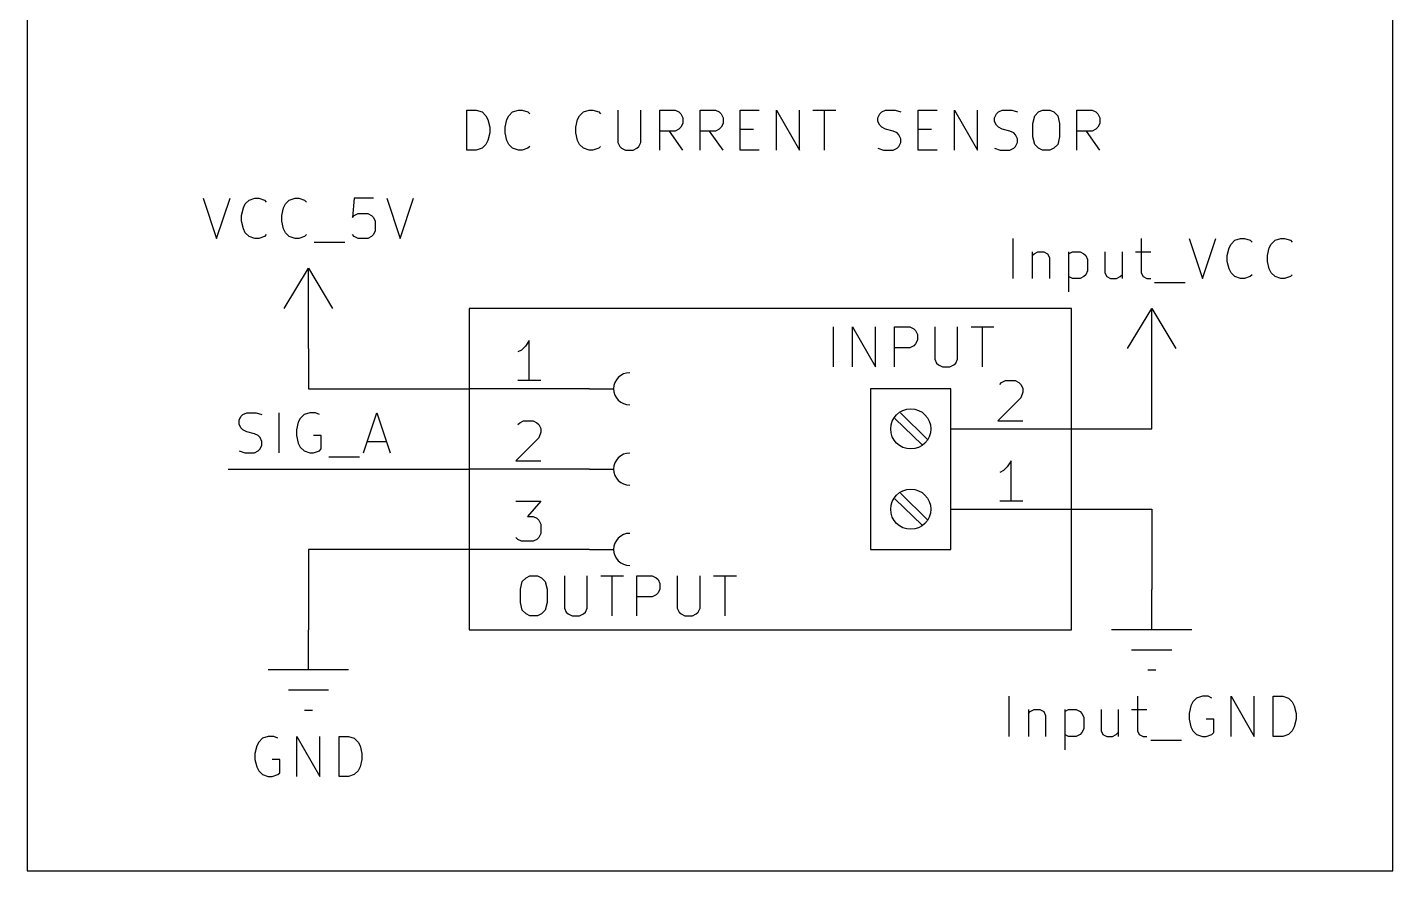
# Model space of a CAD drawing. Extents: x 0.4 to 11.3, y -7.9 to -0.4.
# Drawn here: x 6.9 to 8.6, y -4.45 to -3.4 of the extents above; entities that cross this region are included whole.
import ezdxf

# ---------------------------------------------------------------- set-up
doc = ezdxf.new("R2010")
doc.units = 0
doc.header["$MEASUREMENT"] = 0
for name, color, linetype in [('BLUE3', 171, 'CONTINUOUS'), ('CYAN2', 4, 'CONTINUOUS'), ('GRAY1', 251, 'CONTINUOUS'), ('GREEN3', 91, 'CONTINUOUS'), ('LYELLOW', 51, 'CONTINUOUS'), ('RED2', 1, 'CONTINUOUS'), ('RED3', 11, 'CONTINUOUS')]:
    doc.layers.add(name, color=color, linetype=linetype)

msp = doc.modelspace()

# ---------------------------------------------------------------- linework, layer by layer
at = {"layer": 'BLUE3', "linetype": 'CONTINUOUS'}
for p, q in [((6.9, -2.35), (6.9, -4.45)), ((8.6, -4.45), (8.6, -2.35)), ((7.4471, -3.553), (7.4471, -3.503)), ((7.4471, -3.503), (7.459, -3.503)), ((7.459, -3.503), (7.4662, -3.5053)), ((7.4662, -3.5053), (7.471, -3.5101)), ((7.471, -3.5101), (7.4733, -3.5149)), ((7.4733, -3.5149), (7.4757, -3.5244)), ((7.4948, -3.5244), (7.4971, -3.5149)), ((7.4971, -3.5149), (7.4995, -3.5101)), ((7.4995, -3.5101), (7.5043, -3.5053)), ((7.5043, -3.5053), (7.5114, -3.503)), ((7.5114, -3.503), (7.5162, -3.503)), ((7.5162, -3.503), (7.5233, -3.5053)), ((7.5233, -3.5053), (7.5257, -3.5077)), ((7.5829, -3.5244), (7.5852, -3.5149)), ((7.5852, -3.5149), (7.5876, -3.5101)), ((7.5876, -3.5101), (7.5924, -3.5053)), ((7.5924, -3.5053), (7.5995, -3.503)), ((7.5995, -3.503), (7.6043, -3.503)), ((7.6043, -3.503), (7.6114, -3.5053)), ((7.6114, -3.5053), (7.6138, -3.5077)), ((7.6352, -3.503), (7.6352, -3.5434)), ((7.6638, -3.5434), (7.6638, -3.503)), ((7.6876, -3.553), (7.6876, -3.503)), ((7.6876, -3.503), (7.7067, -3.503)), ((7.7067, -3.503), (7.7114, -3.5053)), ((7.7114, -3.5053), (7.7138, -3.5077)), ((7.7138, -3.5077), (7.7162, -3.5125)), ((7.7162, -3.5125), (7.7162, -3.5196)), ((7.7376, -3.553), (7.7376, -3.503)), ((7.7376, -3.503), (7.7567, -3.503)), ((7.7567, -3.503), (7.7614, -3.5053)), ((7.7614, -3.5053), (7.7638, -3.5077)), ((7.7638, -3.5077), (7.7662, -3.5125)), ((7.7662, -3.5125), (7.7662, -3.5196)), ((7.7876, -3.553), (7.7876, -3.503)), ((7.7876, -3.503), (7.8114, -3.503)), ((7.8329, -3.553), (7.8329, -3.503)), ((7.8329, -3.503), (7.8614, -3.553)), ((7.8614, -3.553), (7.8614, -3.503)), ((7.8781, -3.503), (7.9067, -3.503)), ((7.8924, -3.553), (7.8924, -3.503)), ((7.959, -3.5125), (7.9614, -3.5077)), ((7.959, -3.5172), (7.959, -3.5125)), ((7.9614, -3.522), (7.959, -3.5172)), ((7.9614, -3.5077), (7.9638, -3.5053)), ((7.9638, -3.5053), (7.9686, -3.503)), ((7.9686, -3.503), (7.9805, -3.503)), ((7.9805, -3.503), (7.9876, -3.5053)), ((8.009, -3.553), (8.009, -3.503)), ((8.009, -3.503), (8.0329, -3.503)), ((8.0543, -3.553), (8.0543, -3.503)), ((8.0543, -3.503), (8.0829, -3.553)), ((8.0829, -3.553), (8.0829, -3.503)), ((8.1043, -3.5125), (8.1067, -3.5077)), ((8.1043, -3.5172), (8.1043, -3.5125)), ((8.1067, -3.522), (8.1043, -3.5172)), ((8.1067, -3.5077), (8.109, -3.5053)), ((8.109, -3.5053), (8.1138, -3.503)), ((8.1138, -3.503), (8.1257, -3.503)), ((8.1257, -3.503), (8.1329, -3.5053)), ((8.1519, -3.5196), (8.1543, -3.5101)), ((8.1543, -3.5101), (8.159, -3.5053)), ((8.159, -3.5053), (8.1638, -3.503)), ((8.1638, -3.503), (8.1733, -3.503)), ((8.1733, -3.503), (8.1781, -3.5053)), ((8.1781, -3.5053), (8.1829, -3.5101)), ((8.1829, -3.5101), (8.1852, -3.5196)), ((8.2067, -3.553), (8.2067, -3.503)), ((8.2067, -3.503), (8.2257, -3.503)), ((8.2257, -3.503), (8.2305, -3.5053)), ((8.2305, -3.5053), (8.2329, -3.5077)), ((8.2329, -3.5077), (8.2352, -3.5125)), ((8.2352, -3.5125), (8.2352, -3.5196)), ((7.4757, -3.5315), (7.4733, -3.5411)), ((7.4757, -3.5244), (7.4757, -3.5315)), ((7.4948, -3.5315), (7.4948, -3.5244)), ((7.4971, -3.5411), (7.4948, -3.5315)), ((7.5829, -3.5315), (7.5829, -3.5244)), ((7.5852, -3.5411), (7.5829, -3.5315)), ((7.7067, -3.5292), (7.6876, -3.5292)), ((7.7162, -3.553), (7.6995, -3.5292)), ((7.7114, -3.5268), (7.7067, -3.5292)), ((7.7138, -3.5244), (7.7114, -3.5268)), ((7.7162, -3.5196), (7.7138, -3.5244)), ((7.7567, -3.5292), (7.7376, -3.5292)), ((7.7662, -3.553), (7.7495, -3.5292)), ((7.7614, -3.5268), (7.7567, -3.5292)), ((7.7638, -3.5244), (7.7614, -3.5268)), ((7.7662, -3.5196), (7.7638, -3.5244)), ((7.7876, -3.5268), (7.8043, -3.5268)), ((7.9638, -3.5244), (7.9614, -3.522)), ((7.9686, -3.5268), (7.9638, -3.5244)), ((7.9781, -3.5292), (7.9686, -3.5268)), ((7.9829, -3.5315), (7.9781, -3.5292)), ((7.9852, -3.5339), (7.9829, -3.5315)), ((7.9876, -3.5387), (7.9852, -3.5339)), ((8.009, -3.5268), (8.0257, -3.5268)), ((8.109, -3.5244), (8.1067, -3.522)), ((8.1138, -3.5268), (8.109, -3.5244)), ((8.1233, -3.5292), (8.1138, -3.5268)), ((8.1281, -3.5315), (8.1233, -3.5292)), ((8.1305, -3.5339), (8.1281, -3.5315)), ((8.1329, -3.5387), (8.1305, -3.5339)), ((8.1519, -3.5363), (8.1519, -3.5196)), ((8.1852, -3.5196), (8.1852, -3.5363)), ((8.2257, -3.5292), (8.2067, -3.5292)), ((8.2352, -3.553), (8.2186, -3.5292)), ((8.2305, -3.5268), (8.2257, -3.5292)), ((8.2329, -3.5244), (8.2305, -3.5268)), ((8.2352, -3.5196), (8.2329, -3.5244)), ((7.459, -3.553), (7.4471, -3.553)), ((7.4662, -3.5506), (7.459, -3.553)), ((7.471, -3.5458), (7.4662, -3.5506)), ((7.4733, -3.5411), (7.471, -3.5458)), ((7.4995, -3.5458), (7.4971, -3.5411)), ((7.5043, -3.5506), (7.4995, -3.5458)), ((7.5114, -3.553), (7.5043, -3.5506)), ((7.5162, -3.553), (7.5114, -3.553)), ((7.5233, -3.5506), (7.5162, -3.553)), ((7.5257, -3.5482), (7.5233, -3.5506)), ((7.5876, -3.5458), (7.5852, -3.5411)), ((7.5924, -3.5506), (7.5876, -3.5458)), ((7.5995, -3.553), (7.5924, -3.5506)), ((7.6043, -3.553), (7.5995, -3.553)), ((7.6114, -3.5506), (7.6043, -3.553)), ((7.6138, -3.5482), (7.6114, -3.5506)), ((7.6352, -3.5434), (7.6376, -3.5482)), ((7.6376, -3.5482), (7.64, -3.5506)), ((7.64, -3.5506), (7.6448, -3.553)), ((7.6448, -3.553), (7.6543, -3.553)), ((7.6543, -3.553), (7.659, -3.5506)), ((7.659, -3.5506), (7.6614, -3.5482)), ((7.6614, -3.5482), (7.6638, -3.5434)), ((7.8114, -3.553), (7.7876, -3.553)), ((7.959, -3.5506), (7.9662, -3.553)), ((7.9662, -3.553), (7.9781, -3.553)), ((7.9781, -3.553), (7.9829, -3.5506)), ((7.9829, -3.5506), (7.9852, -3.5482)), ((7.9852, -3.5482), (7.9876, -3.5434)), ((7.9876, -3.5434), (7.9876, -3.5387)), ((8.0329, -3.553), (8.009, -3.553)), ((8.1043, -3.5506), (8.1114, -3.553)), ((8.1114, -3.553), (8.1233, -3.553)), ((8.1233, -3.553), (8.1281, -3.5506)), ((8.1281, -3.5506), (8.1305, -3.5482)), ((8.1305, -3.5482), (8.1329, -3.5434)), ((8.1329, -3.5434), (8.1329, -3.5387)), ((8.1543, -3.5458), (8.1519, -3.5363)), ((8.159, -3.5506), (8.1543, -3.5458)), ((8.1638, -3.553), (8.159, -3.5506)), ((8.1733, -3.553), (8.1638, -3.553)), ((8.1781, -3.5506), (8.1733, -3.553)), ((8.1829, -3.5458), (8.1781, -3.5506)), ((8.1852, -3.5363), (8.1829, -3.5458)), ((7.45, -3.75), (7.45, -4.15)), ((8.2, -3.75), (7.45, -3.75)), ((8.2, -4.15), (8.2, -3.75)), ((7.45, -4.15), (8.2, -4.15)), ((6.9, -4.45), (8.6, -4.45))]:
    msp.add_line(p, q, dxfattribs=at)
at = {"layer": 'CYAN2', "linetype": 'CONTINUOUS'}
for p, q in [((7.119, -3.6128), (7.1357, -3.6628)), ((7.1357, -3.6628), (7.1524, -3.6128)), ((7.169, -3.6247), (7.1714, -3.6199)), ((7.1714, -3.6199), (7.1762, -3.6152)), ((7.1762, -3.6152), (7.1833, -3.6128)), ((7.1833, -3.6128), (7.1881, -3.6128)), ((7.1881, -3.6128), (7.1952, -3.6152)), ((7.1952, -3.6152), (7.1976, -3.6176)), ((7.219, -3.6247), (7.2214, -3.6199)), ((7.2214, -3.6199), (7.2262, -3.6152)), ((7.2262, -3.6152), (7.2333, -3.6128)), ((7.2333, -3.6128), (7.2381, -3.6128)), ((7.2381, -3.6128), (7.2452, -3.6152)), ((7.2452, -3.6152), (7.2476, -3.6176)), ((7.3071, -3.6128), (7.3048, -3.6366)), ((7.331, -3.6128), (7.3071, -3.6128)), ((7.3476, -3.6128), (7.3643, -3.6628)), ((7.3643, -3.6628), (7.381, -3.6128)), ((7.1667, -3.6342), (7.169, -3.6247)), ((7.1667, -3.6414), (7.1667, -3.6342)), ((7.2167, -3.6342), (7.219, -3.6247)), ((7.2167, -3.6414), (7.2167, -3.6342)), ((7.3048, -3.6366), (7.3071, -3.6342)), ((7.3071, -3.6342), (7.3119, -3.6319)), ((7.3119, -3.6319), (7.3238, -3.6319)), ((7.3238, -3.6319), (7.3286, -3.6342)), ((7.3286, -3.6342), (7.331, -3.6366)), ((7.331, -3.6366), (7.3333, -3.6414)), ((7.169, -3.6509), (7.1667, -3.6414)), ((7.1714, -3.6557), (7.169, -3.6509)), ((7.219, -3.6509), (7.2167, -3.6414)), ((7.2214, -3.6557), (7.219, -3.6509)), ((7.3333, -3.6533), (7.331, -3.658)), ((7.3333, -3.6414), (7.3333, -3.6533)), ((7.1762, -3.6604), (7.1714, -3.6557)), ((7.1833, -3.6628), (7.1762, -3.6604)), ((7.1881, -3.6628), (7.1833, -3.6628)), ((7.1952, -3.6604), (7.1881, -3.6628)), ((7.1976, -3.658), (7.1952, -3.6604)), ((7.2262, -3.6604), (7.2214, -3.6557)), ((7.2333, -3.6628), (7.2262, -3.6604)), ((7.2381, -3.6628), (7.2333, -3.6628)), ((7.2452, -3.6604), (7.2381, -3.6628)), ((7.2476, -3.658), (7.2452, -3.6604)), ((7.2571, -3.6676), (7.2952, -3.6676)), ((7.3071, -3.6604), (7.3048, -3.658)), ((7.3119, -3.6628), (7.3071, -3.6604)), ((7.3238, -3.6628), (7.3119, -3.6628)), ((7.3286, -3.6604), (7.3238, -3.6628)), ((7.331, -3.658), (7.3286, -3.6604)), ((8.1274, -3.7128), (8.1274, -3.6628)), ((8.1274, -3.7128), (8.1274, -3.6628)), ((8.2869, -3.6628), (8.2869, -3.7057)), ((8.2869, -3.6628), (8.2869, -3.7057)), ((8.3464, -3.6628), (8.3631, -3.7128)), ((8.3464, -3.6628), (8.3631, -3.7128)), ((8.3631, -3.7128), (8.3798, -3.6628)), ((8.3631, -3.7128), (8.3798, -3.6628)), ((8.3964, -3.6747), (8.3988, -3.6699)), ((8.3964, -3.6747), (8.3988, -3.6699)), ((8.3988, -3.6699), (8.4036, -3.6652)), ((8.3988, -3.6699), (8.4036, -3.6652)), ((8.4036, -3.6652), (8.4107, -3.6628)), ((8.4036, -3.6652), (8.4107, -3.6628)), ((8.4107, -3.6628), (8.4155, -3.6628)), ((8.4107, -3.6628), (8.4155, -3.6628)), ((8.4155, -3.6628), (8.4226, -3.6652)), ((8.4155, -3.6628), (8.4226, -3.6652)), ((8.4226, -3.6652), (8.425, -3.6676)), ((8.4226, -3.6652), (8.425, -3.6676)), ((8.4464, -3.6747), (8.4488, -3.6699)), ((8.4464, -3.6747), (8.4488, -3.6699)), ((8.4488, -3.6699), (8.4536, -3.6652)), ((8.4488, -3.6699), (8.4536, -3.6652)), ((8.4536, -3.6652), (8.4607, -3.6628)), ((8.4536, -3.6652), (8.4607, -3.6628)), ((8.4607, -3.6628), (8.4655, -3.6628)), ((8.4607, -3.6628), (8.4655, -3.6628)), ((8.4655, -3.6628), (8.4726, -3.6652)), ((8.4655, -3.6628), (8.4726, -3.6652)), ((8.4726, -3.6652), (8.475, -3.6676)), ((8.4726, -3.6652), (8.475, -3.6676)), ((8.1512, -3.6795), (8.1512, -3.7128)), ((8.1512, -3.6795), (8.1512, -3.7128)), ((8.1512, -3.6842), (8.1536, -3.6819)), ((8.1512, -3.6842), (8.1536, -3.6819)), ((8.1536, -3.6819), (8.1583, -3.6795)), ((8.1536, -3.6819), (8.1583, -3.6795)), ((8.1583, -3.6795), (8.1655, -3.6795)), ((8.1583, -3.6795), (8.1655, -3.6795)), ((8.1655, -3.6795), (8.1702, -3.6819)), ((8.1655, -3.6795), (8.1702, -3.6819)), ((8.1702, -3.6819), (8.1726, -3.6866)), ((8.1702, -3.6819), (8.1726, -3.6866)), ((8.1726, -3.6866), (8.1726, -3.7128)), ((8.1726, -3.6866), (8.1726, -3.7128)), ((8.1964, -3.6795), (8.1964, -3.7295)), ((8.1964, -3.6819), (8.2012, -3.6795)), ((8.1964, -3.6795), (8.1964, -3.7295)), ((8.1964, -3.6819), (8.2012, -3.6795)), ((8.2012, -3.6795), (8.2107, -3.6795)), ((8.2012, -3.6795), (8.2107, -3.6795)), ((8.2107, -3.6795), (8.2155, -3.6819)), ((8.2107, -3.6795), (8.2155, -3.6819)), ((8.2155, -3.6819), (8.2179, -3.6842)), ((8.2155, -3.6819), (8.2179, -3.6842)), ((8.2179, -3.6842), (8.2202, -3.689)), ((8.2179, -3.6842), (8.2202, -3.689)), ((8.2202, -3.689), (8.2202, -3.7033)), ((8.2202, -3.689), (8.2202, -3.7033)), ((8.2417, -3.6795), (8.2417, -3.7057)), ((8.2417, -3.6795), (8.2417, -3.7057)), ((8.2631, -3.6795), (8.2631, -3.7128)), ((8.2631, -3.6795), (8.2631, -3.7128)), ((8.2798, -3.6795), (8.2988, -3.6795)), ((8.2798, -3.6795), (8.2988, -3.6795)), ((8.394, -3.6842), (8.3964, -3.6747)), ((8.394, -3.6842), (8.3964, -3.6747)), ((8.394, -3.6914), (8.394, -3.6842)), ((8.394, -3.6914), (8.394, -3.6842)), ((8.444, -3.6842), (8.4464, -3.6747)), ((8.444, -3.6842), (8.4464, -3.6747)), ((8.444, -3.6914), (8.444, -3.6842)), ((8.444, -3.6914), (8.444, -3.6842)), ((8.2202, -3.7033), (8.2179, -3.708)), ((8.2202, -3.7033), (8.2179, -3.708)), ((8.2417, -3.7057), (8.244, -3.7104)), ((8.2417, -3.7057), (8.244, -3.7104)), ((8.2869, -3.7057), (8.2893, -3.7104)), ((8.2869, -3.7057), (8.2893, -3.7104)), ((8.3964, -3.7009), (8.394, -3.6914)), ((8.3964, -3.7009), (8.394, -3.6914)), ((8.3988, -3.7057), (8.3964, -3.7009)), ((8.3988, -3.7057), (8.3964, -3.7009)), ((8.4036, -3.7104), (8.3988, -3.7057)), ((8.4036, -3.7104), (8.3988, -3.7057)), ((8.4464, -3.7009), (8.444, -3.6914)), ((8.4464, -3.7009), (8.444, -3.6914)), ((8.4488, -3.7057), (8.4464, -3.7009)), ((8.4488, -3.7057), (8.4464, -3.7009)), ((8.4536, -3.7104), (8.4488, -3.7057)), ((8.4536, -3.7104), (8.4488, -3.7057)), ((8.2012, -3.7128), (8.1964, -3.7104)), ((8.2012, -3.7128), (8.1964, -3.7104)), ((8.2107, -3.7128), (8.2012, -3.7128)), ((8.2107, -3.7128), (8.2012, -3.7128)), ((8.2155, -3.7104), (8.2107, -3.7128)), ((8.2155, -3.7104), (8.2107, -3.7128)), ((8.2179, -3.708), (8.2155, -3.7104)), ((8.2179, -3.708), (8.2155, -3.7104)), ((8.244, -3.7104), (8.2488, -3.7128)), ((8.244, -3.7104), (8.2488, -3.7128)), ((8.2488, -3.7128), (8.256, -3.7128)), ((8.2488, -3.7128), (8.256, -3.7128)), ((8.256, -3.7128), (8.2607, -3.7104)), ((8.256, -3.7128), (8.2607, -3.7104)), ((8.2607, -3.7104), (8.2631, -3.708)), ((8.2607, -3.7104), (8.2631, -3.708)), ((8.2893, -3.7104), (8.294, -3.7128)), ((8.2893, -3.7104), (8.294, -3.7128)), ((8.294, -3.7128), (8.2988, -3.7128)), ((8.294, -3.7128), (8.2988, -3.7128)), ((8.3036, -3.7176), (8.3417, -3.7176)), ((8.3036, -3.7176), (8.3417, -3.7176)), ((8.4107, -3.7128), (8.4036, -3.7104)), ((8.4107, -3.7128), (8.4036, -3.7104)), ((8.4155, -3.7128), (8.4107, -3.7128)), ((8.4155, -3.7128), (8.4107, -3.7128)), ((8.4226, -3.7104), (8.4155, -3.7128)), ((8.4226, -3.7104), (8.4155, -3.7128)), ((8.425, -3.708), (8.4226, -3.7104)), ((8.425, -3.708), (8.4226, -3.7104)), ((8.4607, -3.7128), (8.4536, -3.7104)), ((8.4607, -3.7128), (8.4536, -3.7104)), ((8.4655, -3.7128), (8.4607, -3.7128)), ((8.4655, -3.7128), (8.4607, -3.7128)), ((8.4726, -3.7104), (8.4655, -3.7128)), ((8.4726, -3.7104), (8.4655, -3.7128)), ((8.475, -3.708), (8.4726, -3.7104)), ((8.475, -3.708), (8.4726, -3.7104)), ((7.9036, -3.8228), (7.9036, -3.7728)), ((7.9036, -3.8228), (7.9036, -3.7728)), ((7.9274, -3.8228), (7.9274, -3.7728)), ((7.9274, -3.7728), (7.9559, -3.8228)), ((7.9274, -3.8228), (7.9274, -3.7728)), ((7.9274, -3.7728), (7.9559, -3.8228)), ((7.9559, -3.8228), (7.9559, -3.7728)), ((7.9559, -3.8228), (7.9559, -3.7728)), ((7.9798, -3.8228), (7.9798, -3.7728)), ((7.9798, -3.7728), (7.9988, -3.7728)), ((7.9798, -3.8228), (7.9798, -3.7728)), ((7.9798, -3.7728), (7.9988, -3.7728)), ((7.9988, -3.7728), (8.0036, -3.7752)), ((7.9988, -3.7728), (8.0036, -3.7752)), ((8.0298, -3.7728), (8.0298, -3.8133)), ((8.0298, -3.7728), (8.0298, -3.8133)), ((8.0583, -3.8133), (8.0583, -3.7728)), ((8.0583, -3.8133), (8.0583, -3.7728)), ((8.075, -3.7728), (8.1036, -3.7728)), ((8.075, -3.7728), (8.1036, -3.7728)), ((8.0893, -3.8228), (8.0893, -3.7728)), ((8.0893, -3.8228), (8.0893, -3.7728)), ((8.0036, -3.7752), (8.006, -3.7776)), ((8.0036, -3.7752), (8.006, -3.7776)), ((8.006, -3.7776), (8.0083, -3.7823)), ((8.006, -3.7776), (8.0083, -3.7823)), ((8.0083, -3.7895), (8.006, -3.7942)), ((8.0083, -3.7895), (8.006, -3.7942)), ((8.0083, -3.7823), (8.0083, -3.7895)), ((8.0083, -3.7823), (8.0083, -3.7895)), ((7.9988, -3.799), (7.9798, -3.799)), ((7.9988, -3.799), (7.9798, -3.799)), ((8.0036, -3.7966), (7.9988, -3.799)), ((8.0036, -3.7966), (7.9988, -3.799)), ((8.006, -3.7942), (8.0036, -3.7966)), ((8.006, -3.7942), (8.0036, -3.7966)), ((8.0298, -3.8133), (8.0321, -3.818)), ((8.0298, -3.8133), (8.0321, -3.818)), ((8.0321, -3.818), (8.0345, -3.8204)), ((8.0321, -3.818), (8.0345, -3.8204)), ((8.0345, -3.8204), (8.0393, -3.8228)), ((8.0345, -3.8204), (8.0393, -3.8228)), ((8.0393, -3.8228), (8.0488, -3.8228)), ((8.0393, -3.8228), (8.0488, -3.8228)), ((8.0488, -3.8228), (8.0536, -3.8204)), ((8.0488, -3.8228), (8.0536, -3.8204)), ((8.0536, -3.8204), (8.056, -3.818)), ((8.0536, -3.8204), (8.056, -3.818)), ((8.056, -3.818), (8.0583, -3.8133)), ((8.056, -3.818), (8.0583, -3.8133)), ((7.5139, -4.0995), (7.5163, -4.0899)), ((7.5163, -4.0899), (7.521, -4.0852)), ((7.521, -4.0852), (7.5258, -4.0828)), ((7.5258, -4.0828), (7.5353, -4.0828)), ((7.5353, -4.0828), (7.5401, -4.0852)), ((7.5401, -4.0852), (7.5449, -4.0899)), ((7.5449, -4.0899), (7.5472, -4.0995)), ((7.5687, -4.0828), (7.5687, -4.1233)), ((7.5972, -4.1233), (7.5972, -4.0828)), ((7.6139, -4.0828), (7.6425, -4.0828)), ((7.6282, -4.1328), (7.6282, -4.0828)), ((7.6591, -4.1328), (7.6591, -4.0828)), ((7.6591, -4.0828), (7.6782, -4.0828)), ((7.6782, -4.0828), (7.6829, -4.0852)), ((7.6829, -4.0852), (7.6853, -4.0876)), ((7.6853, -4.0876), (7.6877, -4.0923)), ((7.6877, -4.0923), (7.6877, -4.0995)), ((7.7091, -4.0828), (7.7091, -4.1233)), ((7.7377, -4.1233), (7.7377, -4.0828)), ((7.7544, -4.0828), (7.7829, -4.0828)), ((7.7687, -4.1328), (7.7687, -4.0828)), ((7.5139, -4.1161), (7.5139, -4.0995)), ((7.5472, -4.0995), (7.5472, -4.1161)), ((7.6782, -4.109), (7.6591, -4.109)), ((7.6829, -4.1066), (7.6782, -4.109)), ((7.6853, -4.1042), (7.6829, -4.1066)), ((7.6877, -4.0995), (7.6853, -4.1042)), ((7.5163, -4.1257), (7.5139, -4.1161)), ((7.521, -4.1304), (7.5163, -4.1257)), ((7.5258, -4.1328), (7.521, -4.1304)), ((7.5401, -4.1304), (7.5353, -4.1328)), ((7.5449, -4.1257), (7.5401, -4.1304)), ((7.5472, -4.1161), (7.5449, -4.1257)), ((7.5687, -4.1233), (7.571, -4.128)), ((7.571, -4.128), (7.5734, -4.1304)), ((7.5734, -4.1304), (7.5782, -4.1328)), ((7.5877, -4.1328), (7.5925, -4.1304)), ((7.5925, -4.1304), (7.5949, -4.128)), ((7.5949, -4.128), (7.5972, -4.1233)), ((7.7091, -4.1233), (7.7115, -4.128)), ((7.7115, -4.128), (7.7139, -4.1304)), ((7.7139, -4.1304), (7.7187, -4.1328)), ((7.7282, -4.1328), (7.7329, -4.1304)), ((7.7329, -4.1304), (7.7353, -4.128)), ((7.7353, -4.128), (7.7377, -4.1233)), ((7.5353, -4.1328), (7.5258, -4.1328)), ((7.5782, -4.1328), (7.5877, -4.1328)), ((7.7187, -4.1328), (7.7282, -4.1328)), ((8.1226, -4.2828), (8.1226, -4.2328)), ((8.2821, -4.2328), (8.2821, -4.2757)), ((8.3631, -4.2328), (8.3559, -4.2352)), ((8.3702, -4.2328), (8.3631, -4.2328)), ((8.375, -4.2352), (8.3702, -4.2328)), ((8.3988, -4.2828), (8.3988, -4.2328)), ((8.3988, -4.2328), (8.4274, -4.2828)), ((8.4274, -4.2828), (8.4274, -4.2328)), ((8.4512, -4.2828), (8.4512, -4.2328)), ((8.4512, -4.2328), (8.4631, -4.2328)), ((8.4631, -4.2328), (8.4702, -4.2352)), ((8.1464, -4.2495), (8.1464, -4.2828)), ((8.1488, -4.2519), (8.1536, -4.2495)), ((8.1536, -4.2495), (8.1607, -4.2495)), ((8.1607, -4.2495), (8.1655, -4.2519)), ((8.1917, -4.2495), (8.1917, -4.2995)), ((8.1917, -4.2519), (8.1964, -4.2495)), ((8.1964, -4.2495), (8.206, -4.2495)), ((8.206, -4.2495), (8.2107, -4.2519)), ((8.2369, -4.2495), (8.2369, -4.2757)), ((8.2583, -4.2495), (8.2583, -4.2828)), ((8.275, -4.2495), (8.294, -4.2495)), ((8.3488, -4.2447), (8.3464, -4.2542)), ((8.3512, -4.2399), (8.3488, -4.2447)), ((8.3559, -4.2352), (8.3512, -4.2399)), ((8.4702, -4.2352), (8.475, -4.2399)), ((8.475, -4.2399), (8.4774, -4.2447)), ((8.4774, -4.2447), (8.4798, -4.2542)), ((8.1464, -4.2542), (8.1488, -4.2519)), ((8.1655, -4.2519), (8.1679, -4.2566)), ((8.1679, -4.2566), (8.1679, -4.2828)), ((8.2107, -4.2519), (8.2131, -4.2542)), ((8.2131, -4.2542), (8.2155, -4.259)), ((8.2155, -4.259), (8.2155, -4.2733)), ((8.3464, -4.2542), (8.3464, -4.2614)), ((8.3464, -4.2614), (8.3488, -4.2709)), ((8.3774, -4.2614), (8.3679, -4.2614)), ((8.3774, -4.278), (8.3774, -4.2614)), ((8.4798, -4.2614), (8.4774, -4.2709)), ((8.4798, -4.2542), (8.4798, -4.2614)), ((7.2, -4.2828), (7.1929, -4.2852)), ((7.2071, -4.2828), (7.2, -4.2828)), ((7.2119, -4.2852), (7.2071, -4.2828)), ((7.2357, -4.3328), (7.2357, -4.2828)), ((7.2357, -4.2828), (7.2643, -4.3328)), ((7.2643, -4.3328), (7.2643, -4.2828)), ((7.2881, -4.3328), (7.2881, -4.2828)), ((7.2881, -4.2828), (7.3, -4.2828)), ((7.3, -4.2828), (7.3071, -4.2852)), ((8.1964, -4.2828), (8.1917, -4.2804)), ((8.206, -4.2828), (8.1964, -4.2828)), ((8.2107, -4.2804), (8.206, -4.2828)), ((8.2131, -4.278), (8.2107, -4.2804)), ((8.2155, -4.2733), (8.2131, -4.278)), ((8.2369, -4.2757), (8.2393, -4.2804)), ((8.2393, -4.2804), (8.244, -4.2828)), ((8.244, -4.2828), (8.2512, -4.2828)), ((8.2512, -4.2828), (8.2559, -4.2804)), ((8.2559, -4.2804), (8.2583, -4.278)), ((8.2821, -4.2757), (8.2845, -4.2804)), ((8.2845, -4.2804), (8.2893, -4.2828)), ((8.2893, -4.2828), (8.294, -4.2828)), ((8.3488, -4.2709), (8.3512, -4.2757)), ((8.3512, -4.2757), (8.3559, -4.2804)), ((8.3559, -4.2804), (8.3631, -4.2828)), ((8.3631, -4.2828), (8.3679, -4.2828)), ((8.3679, -4.2828), (8.375, -4.2804)), ((8.375, -4.2804), (8.3774, -4.278)), ((8.4631, -4.2828), (8.4512, -4.2828)), ((8.4702, -4.2804), (8.4631, -4.2828)), ((8.475, -4.2757), (8.4702, -4.2804)), ((8.4774, -4.2709), (8.475, -4.2757)), ((7.1857, -4.2947), (7.1833, -4.3042)), ((7.1881, -4.2899), (7.1857, -4.2947)), ((7.1929, -4.2852), (7.1881, -4.2899)), ((7.3071, -4.2852), (7.3119, -4.2899)), ((7.3119, -4.2899), (7.3143, -4.2947)), ((7.3143, -4.2947), (7.3167, -4.3042)), ((8.2988, -4.2876), (8.3369, -4.2876)), ((7.1833, -4.3042), (7.1833, -4.3114)), ((7.1833, -4.3114), (7.1857, -4.3209)), ((7.2143, -4.3114), (7.2048, -4.3114)), ((7.2143, -4.328), (7.2143, -4.3114)), ((7.3167, -4.3114), (7.3143, -4.3209)), ((7.3167, -4.3042), (7.3167, -4.3114)), ((7.1857, -4.3209), (7.1881, -4.3257)), ((7.1881, -4.3257), (7.1929, -4.3304)), ((7.1929, -4.3304), (7.2, -4.3328)), ((7.2, -4.3328), (7.2048, -4.3328)), ((7.2048, -4.3328), (7.2119, -4.3304)), ((7.2119, -4.3304), (7.2143, -4.328)), ((7.3, -4.3328), (7.2881, -4.3328)), ((7.3071, -4.3304), (7.3, -4.3328)), ((7.3119, -4.3257), (7.3071, -4.3304)), ((7.3143, -4.3209), (7.3119, -4.3257))]:
    msp.add_line(p, q, dxfattribs=at)
at = {"layer": 'GRAY1', "linetype": 'CONTINUOUS'}
for p, q in [((7.1636, -3.8893), (7.166, -3.8846)), ((7.1636, -3.8941), (7.1636, -3.8893)), ((7.166, -3.8846), (7.1684, -3.8822)), ((7.1684, -3.8822), (7.1732, -3.8798)), ((7.1732, -3.8798), (7.1851, -3.8798)), ((7.1851, -3.8798), (7.1922, -3.8822)), ((7.2136, -3.9298), (7.2136, -3.8798)), ((7.2374, -3.8917), (7.2351, -3.9012)), ((7.2398, -3.8869), (7.2374, -3.8917)), ((7.2446, -3.8822), (7.2398, -3.8869)), ((7.2517, -3.8798), (7.2446, -3.8822)), ((7.2589, -3.8798), (7.2517, -3.8798)), ((7.2636, -3.8822), (7.2589, -3.8798)), ((7.3184, -3.9298), (7.3351, -3.8798)), ((7.3351, -3.8798), (7.3517, -3.9298)), ((7.166, -3.8988), (7.1636, -3.8941)), ((7.1684, -3.9012), (7.166, -3.8988)), ((7.1732, -3.9036), (7.1684, -3.9012)), ((7.1827, -3.906), (7.1732, -3.9036)), ((7.1874, -3.9084), (7.1827, -3.906)), ((7.1898, -3.9108), (7.1874, -3.9084)), ((7.2351, -3.9012), (7.2351, -3.9084)), ((7.2351, -3.9084), (7.2374, -3.9179)), ((7.266, -3.9084), (7.2565, -3.9084)), ((7.266, -3.925), (7.266, -3.9084)), ((7.1874, -3.9274), (7.1898, -3.925)), ((7.1922, -3.9155), (7.1898, -3.9108)), ((7.1898, -3.925), (7.1922, -3.9203)), ((7.1922, -3.9203), (7.1922, -3.9155)), ((7.2374, -3.9179), (7.2398, -3.9227)), ((7.2398, -3.9227), (7.2446, -3.9274)), ((7.2636, -3.9274), (7.266, -3.925)), ((7.3232, -3.9155), (7.347, -3.9155)), ((7.1636, -3.9274), (7.1708, -3.9298)), ((7.1708, -3.9298), (7.1827, -3.9298)), ((7.1827, -3.9298), (7.1874, -3.9274)), ((7.2446, -3.9274), (7.2517, -3.9298)), ((7.2517, -3.9298), (7.2565, -3.9298)), ((7.2565, -3.9298), (7.2636, -3.9274)), ((7.2755, -3.9346), (7.3136, -3.9346))]:
    msp.add_line(p, q, dxfattribs=at)
at = {"layer": 'GREEN3', "linetype": 'CONTINUOUS'}
for p, q in [((7.25, -3.8), (7.25, -3.85)), ((7.25, -3.85), (7.45, -3.85)), ((8.3, -3.9), (8.3, -3.85)), ((8.2, -3.9), (8.3, -3.9)), ((7.15, -3.95), (7.45, -3.95)), ((8.2, -4), (8.3, -4)), ((8.3, -4), (8.3, -4.1)), ((7.25, -4.05), (7.25, -4.15)), ((7.45, -4.05), (7.25, -4.05))]:
    msp.add_line(p, q, dxfattribs=at)
at = {"layer": 'LYELLOW', "linetype": 'CONTINUOUS'}
for p, q in [((8.05, -3.85), (7.95, -3.85)), ((7.95, -3.85), (7.95, -4.05)), ((8.05, -4.05), (8.05, -3.85)), ((7.95, -4.05), (8.05, -4.05))]:
    msp.add_line(p, q, dxfattribs=at)
at = {"layer": 'RED2', "linetype": 'CONTINUOUS'}
for p, q in [((7.22, -3.75), (7.25, -3.7)), ((7.25, -3.8), (7.25, -3.7)), ((7.25, -3.7), (7.28, -3.75)), ((8.27, -3.8), (8.3, -3.75)), ((8.3, -3.85), (8.3, -3.75)), ((8.3, -3.75), (8.33, -3.8)), ((7.6, -3.85), (7.45, -3.85)), ((7.6, -3.85), (7.63, -3.85)), ((8.05, -3.85), (7.95, -3.85)), ((7.95, -3.85), (7.95, -4.05)), ((8.05, -4.05), (8.05, -3.85)), ((8.014, -3.92), (7.98, -3.887)), ((8.021, -3.913), (7.987, -3.88)), ((8.05, -3.9), (8.2, -3.9)), ((8.05, -3.9), (8.2, -3.9)), ((7.6, -3.95), (7.45, -3.95)), ((7.6, -3.95), (7.63, -3.95)), ((8.014, -4.02), (7.98, -3.987)), ((8.021, -4.013), (7.987, -3.98)), ((8.05, -4), (8.2, -4)), ((8.05, -4), (8.2, -4)), ((7.6, -4.05), (7.45, -4.05)), ((7.6, -4.05), (7.63, -4.05)), ((7.95, -4.05), (8.05, -4.05)), ((8.3, -4.15), (8.3, -4.1)), ((7.25, -4.2), (7.25, -4.15)), ((8.35, -4.15), (8.25, -4.15)), ((8.275, -4.175), (8.325, -4.175)), ((7.3, -4.2), (7.2, -4.2)), ((8.295, -4.2), (8.305, -4.2)), ((7.225, -4.225), (7.275, -4.225)), ((7.245, -4.25), (7.255, -4.25))]:
    msp.add_line(p, q, dxfattribs=at)
at = {"layer": 'RED2'}
for centre in [(8, -3.9), (8, -4)]:
    msp.add_circle(centre, 0.025, dxfattribs=at)
for centre in [(7.65, -3.85), (7.65, -3.95), (7.65, -4.05)]:
    msp.add_arc(centre, 0.02, 90, 270, dxfattribs=at)
at = {"layer": 'RED3', "linetype": 'CONTINUOUS'}
for p, q in [((7.525, -3.7899), (7.5202, -3.797)), ((7.525, -3.8399), (7.525, -3.7899)), ((7.5155, -3.8018), (7.5107, -3.8042)), ((7.5202, -3.797), (7.5155, -3.8018)), ((7.5393, -3.8399), (7.5107, -3.8399)), ((8.1131, -3.8423), (8.1179, -3.8399)), ((8.1131, -3.8423), (8.1179, -3.8399)), ((8.1179, -3.8399), (8.1298, -3.8399)), ((8.1179, -3.8399), (8.1298, -3.8399)), ((8.1298, -3.8399), (8.1345, -3.8423)), ((8.1298, -3.8399), (8.1345, -3.8423)), ((8.1107, -3.8446), (8.1131, -3.8423)), ((8.1107, -3.8446), (8.1131, -3.8423)), ((8.1345, -3.8423), (8.1369, -3.8446)), ((8.1345, -3.8423), (8.1369, -3.8446)), ((8.1369, -3.8446), (8.1393, -3.8494)), ((8.1369, -3.8446), (8.1393, -3.8494)), ((8.1393, -3.8542), (8.1369, -3.8613)), ((8.1393, -3.8542), (8.1369, -3.8613)), ((8.1393, -3.8494), (8.1393, -3.8542)), ((8.1393, -3.8494), (8.1393, -3.8542)), ((8.1369, -3.8613), (8.1083, -3.8899)), ((8.1369, -3.8613), (8.1083, -3.8899)), ((7.5107, -3.8946), (7.5131, -3.8923)), ((7.5131, -3.8923), (7.5179, -3.8899)), ((7.5179, -3.8899), (7.5298, -3.8899)), ((7.5298, -3.8899), (7.5345, -3.8923)), ((7.5345, -3.8923), (7.5369, -3.8946)), ((8.1083, -3.8899), (8.1393, -3.8899)), ((8.1083, -3.8899), (8.1393, -3.8899)), ((7.5369, -3.8946), (7.5393, -3.8994)), ((7.5393, -3.9042), (7.5369, -3.9113)), ((7.5393, -3.8994), (7.5393, -3.9042)), ((7.5369, -3.9113), (7.5083, -3.9399)), ((7.5083, -3.9399), (7.5393, -3.9399)), ((8.125, -3.9399), (8.1202, -3.947)), ((8.125, -3.9399), (8.1202, -3.947)), ((8.125, -3.9899), (8.125, -3.9399)), ((8.125, -3.9899), (8.125, -3.9399)), ((8.1155, -3.9518), (8.1107, -3.9542)), ((8.1155, -3.9518), (8.1107, -3.9542)), ((8.1202, -3.947), (8.1155, -3.9518)), ((8.1202, -3.947), (8.1155, -3.9518)), ((7.5083, -3.9899), (7.5393, -3.9899)), ((7.5393, -3.9899), (7.5226, -4.0089)), ((8.1393, -3.9899), (8.1107, -3.9899)), ((8.1393, -3.9899), (8.1107, -3.9899)), ((7.5226, -4.0089), (7.5298, -4.0089)), ((7.5298, -4.0089), (7.5345, -4.0113)), ((7.5345, -4.0113), (7.5369, -4.0137)), ((7.5369, -4.0137), (7.5393, -4.0184)), ((7.5393, -4.0184), (7.5393, -4.0304)), ((7.5107, -4.0375), (7.5083, -4.0351)), ((7.5155, -4.0399), (7.5107, -4.0375)), ((7.5298, -4.0399), (7.5155, -4.0399)), ((7.5345, -4.0375), (7.5298, -4.0399)), ((7.5369, -4.0351), (7.5345, -4.0375)), ((7.5393, -4.0304), (7.5369, -4.0351))]:
    msp.add_line(p, q, dxfattribs=at)

doc.saveas('drawing.dxf')
